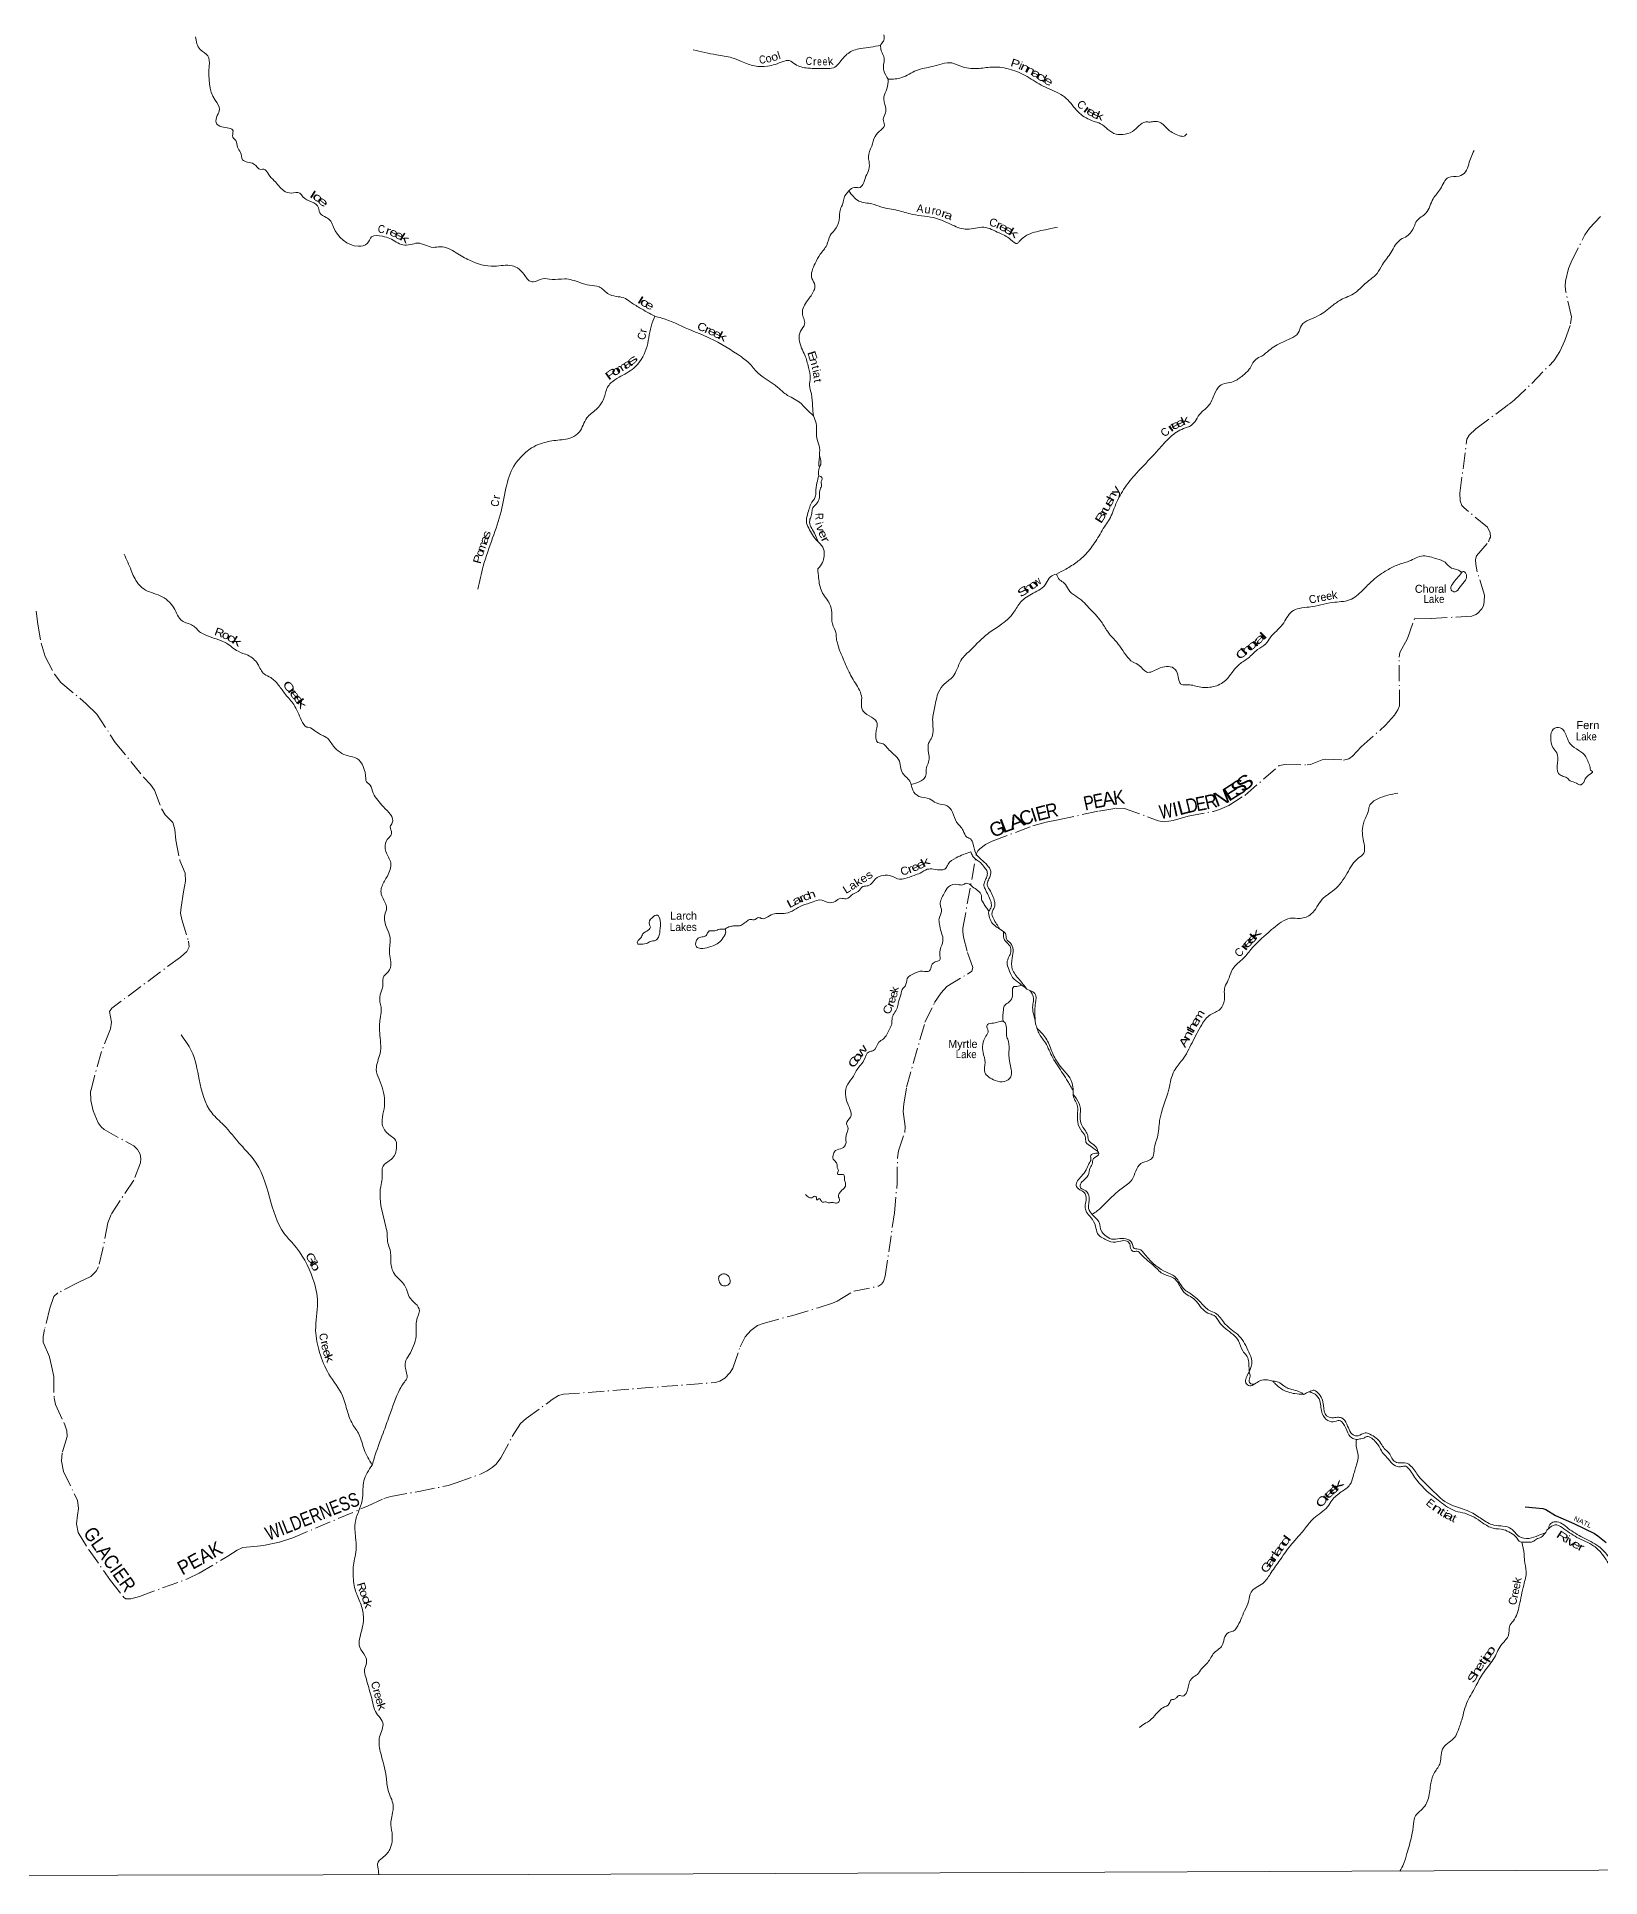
# Model space of a CAD drawing. Header units: feet. Extents: x 0 to 246606, y 183576 to 368785.
# Drawn here: x 49327 to 88399, y 183577 to 229579 of the extents above; entities that cross this region are included whole.
import ezdxf
from ezdxf.enums import TextEntityAlignment as Align

# ---------------------------------------------------------------- set-up
doc = ezdxf.new("R2010")
doc.units = ezdxf.units.FT
doc.header["$LTSCALE"] = 80
doc.linetypes.add('DOT_DASHED', pattern=[7.7, 5, -1.2, 0.3, -1.2])
for name, color, linetype, lineweight in [('29', 7, 'Continuous', 25), ('30', 7, 'Continuous', 25), ('39', 7, 'Continuous', 13), ('4', 7, 'Continuous', 13), ('41', 7, 'Continuous', 13), ('44', 7, 'DOT_DASHED', 13)]:
    doc.layers.add(name, color=color, linetype=linetype, lineweight=lineweight)

msp = doc.modelspace()

# ---------------------------------------------------------------- linework, layer by layer
at = {"layer": '29'}
msp.add_lwpolyline([(86521.76, 192833.55), (86963.35, 192794.38), (87041.32, 192767.01), (87282.01, 192621.81), (87737.34, 192414.1), (88253.76, 192170.28), (88343.1, 192113.62), (88547.67, 191940.18)], dxfattribs=at)
at = {"layer": '39'}
for p, q in [((73393.42, 207276.51), (73489.82, 207215.93)), ((74148.31, 205741.56), (74071.37, 205774.83))]:
    msp.add_line(p, q, dxfattribs=at)
for points in [[(53289.6, 229579.15), (53410.28, 229263.96), (53602.49, 229105.28), (53635.72, 228847.15), (53784.1, 227996.29), (53893.87, 227766.7), (53837.97, 227611.14), (53810.39, 227433.5), (53949.94, 227331.11), (54230.7, 227227.23), (54225.23, 227069.84), (54304.21, 226985.4), (54345.17, 226818.09), (54418.25, 226691.25), (54471.38, 226505.83), (54752.15, 226397.92), (54926.11, 226265.4), (55002.74, 226269.71), (55116.16, 226143.02), (55259.97, 225982.15), (55498.9, 225732.85), (55688.72, 225673.02), (55898.5, 225671.77), (55979.52, 225579.26), (56195.81, 225454.97), (56369.84, 225302.27), (56396.5, 225183.34), (56562.34, 225064.91), (56675.65, 224968.48), (56742.76, 224821.45), (57363.76, 224343.55), (57583.35, 224412.95), (57695.69, 224578.8), (57969.96, 224591.91), (58151.69, 224540.13), (58477.03, 224377.9), (58662.57, 224384.63), (58850.02, 224421.63), (59233.64, 224316.11), (59411.08, 224332.9), (59809, 224181.03), (60142.51, 223992.6), (60762.28, 223845.58), (61203.97, 223857.29), (61379.76, 223773.2), (61544.08, 223586.19)], [(70495.43, 229624.81), (70496.54, 229494.5), (70435.56, 229405.93), (70415.21, 229371.7)], [(65730.74, 229256.67), (66315.05, 229128.68), (66699.94, 229054.14), (66941.5, 228960.1), (67267.71, 228851.51), (67586.37, 228841.92), (67978.33, 228961.22), (68129.75, 228986.76), (68278.53, 228893.15), (68594.72, 228796.73), (69052.55, 228784.46), (69234.21, 228805.81), (69487.68, 229057.04), (69742.81, 229241.61), (69920.56, 229287.22), (70166.83, 229320.38), (70415.21, 229371.7)], [(70415.41, 229372.03), (70430.61, 229232.28), (70508.24, 229034), (70489.29, 228882.63), (70496.57, 228733.16), (70608.4, 228516.54)], [(70608.4, 228516.54), (70939.44, 228559.39), (71311.54, 228739.38), (71713.48, 228838.44), (72192, 228925.02), (72463.82, 228828.81), (72879.15, 228790.48), (73228.29, 228823.15), (73659.66, 228764.55), (74080.3, 228584.84), (74478.44, 228344.64), (74917.11, 228140.61), (75091.86, 228000.43), (75388.66, 227667.82), (75730.55, 227472.33), (75909.73, 227406.85), (76094.56, 227264.61), (76303.72, 227144.46), (76465.04, 227135.62), (76713.56, 227213.2), (77041.59, 227449.93), (77150.51, 227449.42), (77267.59, 227465.01), (77384.5, 227448.3), (77607.4, 227257.41), (77882.96, 227106.66), (77997.88, 227096.01), (78066.76, 227152.23)], [(70608.4, 228516.54), (70570.83, 228276.4), (70497.17, 228078.84), (70536.19, 227826.22), (70539.43, 227676.76), (70480.1, 227517.51), (70511.62, 227373.97), (70422.21, 227249.19), (70276.13, 227088.33), (70192.13, 226842.35), (70110.09, 226584.25), (70125.6, 226465.02), (70122.5, 226259.05), (70049, 226091.78), (69971.27, 225886.17), (69902.3, 225813.79), (69763.13, 225816.48), (69618.12, 225732.49)], [(85245.7, 226738.41), (85112.81, 226399.77), (85031.07, 226200.23), (84871.17, 226095.97), (84606.74, 226062.9), (84407.56, 225777.08), (84222.71, 225531.59), (84043.3, 225170.95), (83816.38, 224980.18), (83747.03, 224835.11), (83568.27, 224597.66), (83410.48, 224511.57), (83174.82, 224193.62), (82961.41, 223887.67), (82823.08, 223666.19), (82612.32, 223481.4), (82488.72, 223376.97), (82281.96, 223184.08), (82089.8, 223084.02), (81919.94, 223004.05), (81699.28, 222853.64), (81361.12, 222608.87), (81124.56, 222502.97), (80932.21, 222366.56), (80850.53, 222177.12), (80662.2, 222038.67), (80470.1, 221948.71), (80284.01, 221850.64), (80128.14, 221746.36), (79939.76, 221597.82), (79790.06, 221515.73), (79629.4, 221268.1), (79467.2, 221111.35), (79232.43, 220963.03), (78895.01, 220857.6), (78756.74, 220648.23), (78612.01, 220360.14), (78415.36, 220173.26), (78175.72, 219865.42), (77985.69, 219785.54), (77659.84, 219579.09), (77469.2, 219384.11), (77266.3, 219158.89), (76813.92, 218674.35), (76489.03, 218265.94), (76275.03, 217846.9), (76111.72, 217480.14), (76010.12, 217334.38), (75900.19, 217147.93), (75792.37, 216974.76), (75544.57, 216648.79), (75325.7, 216455.96), (75048.4, 216275.53), (74813.73, 216147.39)], [(69618.12, 225732.49), (69505.57, 225553.15), (69474.59, 225415.97), (69409.26, 225266.84), (69377.59, 224998.4), (69265.33, 224748.52), (69157.73, 224615.74), (69067.68, 224369.8), (68907.14, 224144.38), (68780.87, 223914.76), (68698.19, 223535.49), (68773.95, 223367.51), (68749.05, 223234.34), (68588.4, 222988.73), (68459.66, 222672.29), (68493.23, 222534.8), (68516.74, 222403.42), (68414.94, 222224.17), (68440.95, 221799.96), (68524.73, 221619.83), (68611.89, 221316.49), (68654.85, 221047.69), (68639.79, 220868.03), (68687.06, 220651.72), (68715.71, 220344.62), (68738.68, 220105.87)], [(69618.12, 225732.49), (69872.28, 225474.66), (70196.67, 225402.44), (70436.3, 225324.56), (70841.31, 225239.83), (71207.91, 225141.15), (71812.54, 225041.34), (72215.07, 224869.79), (72577.63, 224769.11), (72993.42, 224817.62), (73375.95, 224678.47), (73663.53, 224511.51), (73832.47, 224415.79), (73879.11, 224462.01), (74101.9, 224634.63), (74534.22, 224757.78), (74665.49, 224787.45), (74839.14, 224818.93)], [(64770.09, 222593.83), (64393.74, 222804.72), (64152.49, 222957.33), (63995.65, 223052.99), (63806.23, 223090.25), (63592.8, 223163.96), (63381.87, 223330.57), (63144.05, 223370.07), (62900.33, 223437.87), (62513.51, 223528.57), (62204.8, 223511.86), (61962.84, 223531.19), (61734.5, 223455.53), (61635.79, 223480.24), (61544.08, 223586.19)], [(64770.09, 222593.83), (64679.76, 222340.9), (64621.79, 222056.43), (64557.79, 221778.05), (64246.65, 221298.89), (63878.31, 221068.4), (63675.85, 220925.98), (63592.58, 220819.35), (63498.32, 220539.09), (63305.25, 220265.36), (63074.17, 220052.39), (62882.71, 219699.89), (62694.4, 219565.48), (62296.63, 219490.64), (61914.95, 219407.63), (61692.5, 219301.66), (61552.04, 219198.04)], [(68739.01, 220104.92), (68568.02, 220262.53), (68387.43, 220443.12), (68051.61, 220642.63), (67846.76, 220815.26), (67284.21, 221244.05), (67177.98, 221373.8), (66934.97, 221576.9), (66140.67, 222049.2), (65617.38, 222271.82), (64947.11, 222547.64), (64765.82, 222594.95)], [(68738.68, 220105.87), (68802.24, 219922.14), (68812.99, 219663.6), (68852.11, 219431.17), (68885.85, 219325.99), (68891.22, 219196.72), (68886.74, 219111.93)], [(61552.04, 219198.04), (61288.88, 218910.59), (61071, 218377.16), (60930.27, 217710.85), (60718.9, 217052.36), (60485.52, 216349.39), (60352.52, 215771.89)], [(68886.74, 219111.93), (68880.1, 219000.89), (68869.53, 218908.04), (68885.19, 218817.09)], [(68885.19, 218817.09), (68924.01, 218911.82), (68918.41, 218996.66), (68910.52, 219031.03), (68886.74, 219111.93)], [(68869.97, 218607.13), (68824.66, 218429.64), (68797.22, 218199.55), (68782.47, 218078.45), (68668.56, 217899.25), (68625.47, 217760.12), (68576.22, 217600.81), (68567.21, 217421.12), (68640.99, 217259.21), (68740.95, 217087.08), (68865.26, 216943.1)], [(68865.26, 216943.1), (68759.56, 217173.83), (68644.22, 217489.42), (68679.12, 217604.36), (68701.95, 217727.44), (68720.5, 217802.07), (68811.82, 217906.65), (68876.98, 218023.47), (68904.49, 218267.7), (68941.35, 218372.54), (68930.45, 218467.06), (68954.28, 218529.99), (68920.3, 218588.72), (68869.89, 218607.76)], [(68885.19, 218817.09), (68864.55, 218728.33), (68862.23, 218669.78), (68869.97, 218607.13)], [(68865.26, 216943.1), (68991.44, 216772.87), (69002.63, 216599.14), (68965.49, 216439.78), (68845.63, 216278.79)], [(51508.62, 216651.37), (51685.62, 216242.46), (51758.86, 216071.24), (51999.98, 215777.56), (52410.07, 215607.58), (52752.07, 215304.18), (52959.01, 214980.12), (53221.65, 214866.08), (53421.99, 214689.27), (53617.98, 214597.18), (53874.49, 214505.32), (54068.44, 214419.28), (54355.6, 214218.58), (54602.05, 214118.6), (54848.93, 213901.61), (55011.22, 213652.03), (55172.92, 213561.84), (55367.24, 213376.94), (55543.6, 213141.53), (55748.26, 212888.07), (55943.37, 212489.31), (56077.11, 212324.37), (56123.53, 212316.47), (56279.15, 212232.3), (56465.14, 212117.98), (56562.15, 212065.88), (56742.47, 211850.67), (57108.46, 211603.85), (57324.52, 211540.08), (57484.61, 211340.93), (57546.23, 211040.55), (57550.47, 210986.09), (57655.76, 210875.51), (57733.16, 210672.02), (57846.75, 210500.95), (57988.57, 210331.99), (58211.92, 209933.34), (58161.88, 209830.26), (58194.71, 209681.08), (58160.73, 209596.22), (58066.34, 209484.91), (58053.24, 209212.49), (58171.26, 208932.49), (58087.78, 208599.29), (57955.58, 208350.65), (57927.82, 208221.42), (58033.79, 207929.27), (58070.58, 207798.26), (58022.81, 207628.61), (58074.45, 207299.94), (58156, 207066.21), (58139.16, 206711.06), (58164.83, 206315.71), (58106.73, 206210.59), (57980.22, 206058.81), (57974.99, 205836.86), (57943.1, 205733.85), (57897.47, 205527.89), (57936.82, 205251.63), (57909.39, 205035.65), (57896.57, 204684.55), (57906.57, 204164.07), (57811.22, 203768.28), (57880.72, 203520.37), (58019.86, 202984.22), (57992.61, 202719.82), (57955.35, 202433.19), (58097.53, 202165.38), (58306.02, 201966.41), (58316.53, 201853.47), (58285.02, 201647.56), (58190.67, 201526.16), (57979.54, 201347.84), (57958.51, 201037.06), (57922.92, 200843.25), (57907.88, 200548.63), (58049.67, 199843.01), (58084.75, 199631.3), (58101.66, 199421.54), (58156.71, 199262.35), (58173.98, 198955.75), (58259.78, 198663.52), (58490.66, 198410.16), (58565.81, 198271.22), (58635.08, 198083.85), (58890.51, 197737.77), (58850.71, 197594.38), (58820.78, 197505.49), (58809.93, 197166.51), (58664.48, 196685.8), (58548.2, 196493.71)], [(68845.63, 216278.79), (68866.64, 216054.52), (68943.53, 215716.91), (69139.57, 215404.97), (69196.94, 215188.61), (69211.59, 214905.82), (69295.16, 214687.32), (69310.54, 214543.86), (69344.07, 214398.3), (69395.59, 214222.36), (69461.41, 214080.68), (69537.08, 213892.51), (69630.86, 213698.19), (69676.75, 213601.04), (69888.7, 213246.62), (69942.15, 213052.5), (69938.94, 212826.33), (69980.77, 212725.16), (70185.72, 212572.72), (70330.13, 212416.53), (70309.21, 212273.25), (70298.41, 212137.99), (70315.74, 211980.39), (70345.81, 211943.9), (70478.73, 211904.9), (70573.07, 211815.59), (70693.44, 211689.81), (70866, 211515.31), (70965.07, 211175.57), (71069.38, 211064), (71163.51, 210936.32), (71219.02, 210750.27), (71373.52, 210594.03), (71639.45, 210530.16), (71806.34, 210428.4), (72080.28, 210354.39), (72210.58, 210198.27), (72316.16, 209945.33), (72480.48, 209738.56), (72568.37, 209574.57), (72664.95, 209527.66), (72726.78, 209394.08), (72806.19, 209151.36), (73077.07, 208877.44), (73167.05, 208725.56), (73137.94, 208560.1), (73086.87, 208439.17), (73080.47, 208372.56), (73114.38, 208299.7), (73256, 207996.1), (73271.55, 207884.95), (73232.59, 207763.97), (73199.92, 207687.39), (73235.45, 207539.79), (73313.39, 207402.1), (73393.14, 207276.7)], [(74813.73, 216147.39), (74889.66, 216009.71), (75004.2, 215926.37), (75110.25, 215762.28), (75282.89, 215603.94), (75469.77, 215467.75), (75620.23, 215309.51), (75933.06, 214958.65), (76083.1, 214719.64), (76391.8, 214350.62), (76724.54, 213949.18), (76879.42, 213865.65), (77066.14, 213699.16), (77353.01, 213780.6), (77563.09, 213836.14), (77738.39, 213798.96), (77846.42, 213628.81), (77883.82, 213452.93), (77939.95, 213386.02), (78058.95, 213383.44), (78373.35, 213331.45), (78730.42, 213335.81), (79037.83, 213489.85), (79198.24, 213689.02), (79384.91, 213896.13), (79603.57, 214050.59), (79838.68, 214263.54), (80041.13, 214401.92), (80152.89, 214558.91), (80461.26, 214892.68), (80696.95, 215216.69), (80878.9, 215292.57), (81129.2, 215325.71), (81712.76, 215440.06), (82136.71, 215504.68), (82460.7, 215741.44), (82714.15, 215990.65), (83076.59, 216249.44), (83339.5, 216379.46), (83620.38, 216473.03), (83974.06, 216602.62), (84318.61, 216528.28), (84521.9, 216444.51), (84682.52, 216300.36), (84861.77, 216247), (84931.44, 216184)], [(84930.01, 216182.06), (84826.42, 216047.24), (84704.61, 215898.38), (84675.62, 215755.14), (84772.19, 215706.21), (84895.9, 215832.85), (85031.92, 215997.8), (85058.82, 216126.92), (85012.79, 216197.82), (84972.56, 216218.2), (84931.01, 216183.64)], [(74813.73, 216147.39), (74658.08, 216083.51), (74556.36, 215920.42), (74228.26, 215669.54), (73920.51, 215452.9), (73739.59, 215187.19), (73399.03, 214867.72), (73093.34, 214659.14), (72679.78, 214267.31), (72422.13, 213987.83), (72222.33, 213584.89), (72015.65, 213408.16), (71865.28, 213198.84), (71770.58, 212835.79), (71716.42, 212510.91), (71695.94, 212066.72), (71616.5, 211921.7), (71605.51, 211748.07), (71616.06, 211453.18), (71558.83, 211310.07), (71549.93, 211152.59), (71504.97, 211041.73), (71399.67, 210963.47), (71182.7, 210890.93)], [(87986.72, 210943.11), (88106.67, 211120.25), (88203.99, 211214.71), (88157.76, 211247.24), (88146.02, 211315.96), (88100.31, 211445.42), (88044.53, 211578.97), (87861.83, 211743.42), (87654.88, 211899.9), (87561.08, 212090.18), (87402.86, 212307.02), (87227.19, 212273.52), (87165.62, 212071.87), (87214.69, 211813.14), (87314.83, 211677.36), (87331.68, 211428.88), (87358.54, 211166.22), (87446.96, 211103.2), (87565.74, 211058.2), (87648.05, 210983.09), (87807.1, 210925.79), (87919.84, 210882.84), (87964.38, 210912.92), (87986.72, 210943.11)], [(83339.76, 210672.4), (82844.84, 210535.41), (82630.05, 210350.64), (82601.07, 210209.41), (82531.62, 210046.16), (82455.61, 209783.99), (82505.79, 209353.61), (82492.74, 209171.91), (82361.02, 209057.43), (82076.6, 208673.06), (81751.67, 208258.6), (81453.9, 208021.71), (81177.63, 207653.46), (80902.72, 207543.7), (80648.59, 207548.95), (80428.18, 207447), (80053.41, 207143.84), (79617.39, 206701.63), (79521.95, 206580.92), (79374.01, 206450.36), (79187.25, 206225.06), (79105.4, 206003.31), (79019.75, 205826), (79005.95, 205504.97), (78899.84, 205273.23), (78655.04, 205135.05), (78441.93, 204885.65), (78199.52, 204436.46), (77957.22, 204005.45), (77754.07, 203733.78), (77618.53, 203276), (77388.49, 202491.52), (77331.83, 202073.76), (77253.67, 201787.36), (77220.29, 201577.5), (77131.13, 201499.16), (76920.89, 201413.32), (76792.83, 201228.14), (76698.93, 201016.54), (76455.75, 200803.63), (76034.18, 200421.94), (75831.48, 200235.09), (75702.44, 200147.21)], [(72669.33, 209208.56), (72301.41, 209058.85), (72100.86, 208896.23), (72039.8, 208791.5), (71946.82, 208755.6), (71735.13, 208776.8), (71581.78, 208769.45), (71405.81, 208677.39), (71250.17, 208617.55), (71017.78, 208537.87), (70890.61, 208522.32), (70687.3, 208602.05), (70291.55, 208529.21), (70107.1, 208360.45), (69971.83, 208336.86), (69856.21, 208216.24), (69720.7, 208146.21), (69556.69, 208029.86), (69419.6, 208044.65), (69280.01, 207966.55), (69106.4, 207941.12), (68896.96, 208006.74), (68727.25, 207955.04), (68458.48, 207863.43), (68047.99, 207671.51), (67880.53, 207666.25), (67765.53, 207660.74), (67599.72, 207584.79), (67456.25, 207537), (67369.65, 207563.67), (67254.38, 207507.67), (67141.47, 207518.3), (67066.54, 207462.12), (66995.71, 207418.02), (66890.49, 207355.92), (66787.63, 207358.43), (66692.76, 207346.76), (66622.07, 207328.93), (66526.96, 207272.83)], [(73393.42, 207276.51), (73268.81, 207361.92), (73116.96, 207639.31), (73119.38, 207716.04), (73170.25, 207800.62), (73184.67, 207857.09), (73169.13, 207970.26), (73025.51, 208277.9), (72997.85, 208389.11), (73036.78, 208504.03), (73075.7, 208616.94), (73078.22, 208711.84), (73012.17, 208811.11), (72914, 208938.81), (72809.48, 209009.98), (72713.16, 209105.36), (72669.33, 209208.56)], [(68535.51, 200643.41), (68694.43, 200559.86), (68793.46, 200595.74), (68811.41, 200557.28), (68819.19, 200502.72), (68883.93, 200538.76), (68910.04, 200516.42), (68966.16, 200447.49), (69026.74, 200459.32), (69113.33, 200432.66), (69196.09, 200442.36), (69260.57, 200429.94), (69355.45, 200443.62), (69388.1, 200514.15), (69362.2, 200576.87), (69449.84, 200748.11), (69535.09, 200848.68), (69529.6, 200955.74), (69513.7, 201000.24), (69494.24, 201135.64), (69407.52, 201140.09), (69341.04, 201156.57), (69359.66, 201245.33), (69331.82, 201320.19), (69329.99, 201356.55), (69294.19, 201453.65), (69232.03, 201524.63), (69240.79, 201655.86), (69289.66, 201742.46), (69457.37, 201796.19), (69546.76, 201916.93), (69547.61, 202078.49), (69572.33, 202177.32), (69597.32, 202326.65), (69561.43, 202405.58), (69663.16, 202572.71), (69654.05, 202758.55), (69596.32, 202904.22), (69537.09, 203148.86), (69592.87, 203399.01), (69735.14, 203602.3), (69806.44, 203735.25), (69891.75, 203847.94), (69999.45, 203996.86), (70127.64, 204208.3), (70218.54, 204232.1), (70374.98, 204445.42), (70478.29, 204527.73), (70640.95, 204773.33), (70692.06, 204902.34), (70707.02, 205061.8), (70841.59, 205335.81), (70862.41, 205458.9), (70928, 205656.5), (70954.81, 205769.46), (71029.88, 205851.9), (71081.29, 206037.45), (71255.44, 206165.87), (71461.49, 206223.45), (71635, 206228.69), (71690.19, 206367.77), (71781.44, 206458.21), (71886.51, 206492.04), (71891.47, 206667.71), (71924.57, 206825.08), (71972.05, 207032.86), (71926.63, 207216.85), (71887.22, 207394.75), (71877.92, 207544.23), (71937.38, 207727.72), (71906, 207897.51), (72002.21, 208165.64), (72109.99, 208330.73), (72354.39, 208392.17), (72463.25, 208379.53), (72554.23, 208419.49), (72713.14, 208333.92), (72839.74, 208242.44), (72933.88, 208114.76), (72935.35, 208011.76), (72991.34, 207918.6), (73051.34, 207819.36), (73123.28, 207724.98)], [(64590.66, 206922.58), (64429.15, 206897.09), (64336.45, 206913.69), (64371.25, 207010.46), (64425.97, 207058.67), (64472.86, 207153.36), (64614.59, 207253.66), (64661.37, 207326.14), (64637.5, 207390.88), (64702.94, 207560.2), (64840.44, 207624.17), (64906.31, 207490.57), (64900.92, 207234.12), (64884.21, 207125.15), (64833.26, 207024.42), (64762.46, 206986.38), (64687.77, 206976.64), (64590.66, 206922.58)], [(66526.96, 207272.83), (66359.48, 207261.51), (66236.27, 207229.79), (66133.39, 207230.28), (66054.12, 207115.54), (65953.07, 207079.67), (65854.06, 207045.81), (65807.3, 206977.37), (65812.61, 206835.98), (65915.25, 206791.07), (66121.16, 206822.4), (66331.39, 206906.22), (66455.06, 207024.78), (66540.63, 207185.93), (66542.89, 207232.37), (66526.96, 207272.83)], [(74071.37, 205774.83), (73882.52, 205921.13), (73713.85, 206067.33), (73616.1, 206275.81), (73576.61, 206437.55), (73623.77, 206582.73), (73668.79, 206705.71), (73649.38, 206851.2), (73529.02, 206979), (73483.38, 207122.6), (73489.93, 207217.49)], [(73489.93, 207217.49), (73542.03, 207150.59), (73559.56, 207031.36), (73661.86, 206921.82), (73725.6, 206768.04), (73702.26, 206550.05), (73706.87, 206275.37), (73885, 206009.97), (74071.37, 205774.83)], [(73476.28, 204971.75), (73483.73, 205268.71), (73516.52, 205367.51), (73631.97, 205457.84), (73713.43, 205604.87), (73710.06, 205730.1), (73742.89, 205836.98), (73819.59, 205844.69), (73942.62, 205874.57)], [(74147.85, 205742.15), (74272.49, 205662.8), (74287.41, 205430.49), (74270.32, 205248.82), (74279.01, 204984.22)], [(74279.01, 204984.22), (74231.63, 205180.34), (74216.44, 205360.14), (74235.39, 205511.51), (74201.86, 205657.08), (74147.99, 205742.06)], [(73561.56, 204725.1), (73544.25, 204886.74), (73498.25, 204961.68), (73401.46, 204968.2), (73239.85, 204922.52), (73086.38, 204890.94), (73077.83, 204800.11), (73103.69, 204731.32), (73048.54, 204600.32), (72970.8, 204392.68), (72975.8, 204192.73), (73026.91, 203938.03), (73019.57, 203693.71), (73113.78, 203580.17), (73276.71, 203492.56), (73508.53, 203463.18), (73668.51, 203581.57), (73654, 203890.62), (73623.37, 204203.78), (73610.63, 204466.38), (73572.87, 204575.61), (73561.56, 204725.1)], [(74279.01, 204984.22), (74282.79, 204935.74), (74298.66, 204885.17), (74322.41, 204798.22)], [(75230, 203236.88), (75092.04, 203469.78), (74845.95, 203854.65), (74717.92, 204057.21), (74532.3, 204433.72), (74368.19, 204680.88), (74322.41, 204798.22)], [(74323.26, 204796.03), (74542.99, 204548.78), (74694.56, 204218.88), (74858.35, 203911.14), (75200.72, 203422.82), (75230, 203236.88)], [(52932.86, 204630.03), (53186.44, 204239.56), (53384.78, 203513.97), (53706.6, 202671.82), (53992.07, 202382.34), (54435.7, 201871.51), (54737.5, 201529.63), (55144.45, 200574.81), (55510.89, 199666.24), (55735.74, 199406.81), (56227.09, 198537.03), (56342.26, 197938.24), (56296.42, 197246.06), (56395.28, 196695.63), (56627.25, 196149.73), (56968.11, 195610.28), (57088.56, 195221.33), (57216.8, 194905.05), (57383.19, 194637.33), (57507.6, 194268.57), (57711.57, 193879.98)], [(75841.27, 201715.32), (75674.5, 201839.31), (75548.02, 201953), (75530.59, 202090.41), (75448.56, 202220.04), (75340.88, 202456.84), (75335.81, 202642.65), (75336.83, 202838.54), (75285.09, 202972.07), (75237.27, 203085.39), (75230, 203236.88)], [(75234.92, 203134.32), (75375.58, 202919.13), (75409.2, 202789.73), (75403.72, 202515.1), (75453.31, 202355.33), (75593.19, 202104.25), (75612.82, 202001.16), (75733.25, 201887.49), (75833.46, 201763.83), (75841.29, 201717.34)], [(75865.9, 201674.8), (75719.93, 201655.32), (75669.29, 201615.17), (75672.85, 201524.27), (75617.77, 201407.41), (75554.44, 201256.25), (75436.62, 201099.29), (75306.26, 200859.59), (75360.32, 200782.59), (75491.02, 200703.21), (75546.99, 200606.01), (75529.28, 200307.21), (75565.02, 200197.99), (75669.23, 200068.25), (75787.1, 199851.6), (75838.57, 199665.56), (76053.59, 199509.04), (76170.32, 199460.02), (76408.43, 199475.04), (76573.84, 199476.27), (76642.05, 199405.26), (76673.58, 199263.75), (76731.85, 199219.05), (76822.65, 199224.67), (76925.1, 199143.4), (77260.4, 198844.95), (77493.35, 198647.95), (77712.81, 198570.16), (77913.23, 198322.83), (78041.46, 198156.62), (78196.32, 198069.05), (78475.1, 197764.8), (78643.98, 197656.96), (78754.7, 197614.03), (78876.93, 197457.95), (79226.24, 197139.23), (79358.56, 196985.12), (79468.16, 196730.14), (79554.35, 196624.72), (79610.11, 196487.13), (79621.47, 196345.71), (79624.74, 196200.29)], [(79625.59, 196199.76), (79692.75, 196476.64), (79617.27, 196699.14), (79379.36, 197104.17), (79210.64, 197242.29), (79011.88, 197420.95), (78787.29, 197674.46), (78634.35, 197743.85), (78417.52, 197938.75), (78132.35, 198180.43), (78019.79, 198255.68), (77775.41, 198581.98), (77505.87, 198726.65), (76985.83, 199185.53), (76893.48, 199268.76), (76756.45, 199295.67), (76680.64, 199455.57), (76590.2, 199518.6), (76394.66, 199541.75), (76182.79, 199528.62), (76029.95, 199618.2), (75927.71, 199737.84), (75884.32, 199925.86), (75709.93, 200136.71), (75613.94, 200294.69), (75627.47, 200567.26), (75543.61, 200731.23), (75414.93, 200810.61), (75399.11, 200871.27), (75474.33, 200981.98), (75600.13, 201122.74), (75655.59, 201312.31), (75710.67, 201429.18), (75721.19, 201511.93), (75759.77, 201560.21), (75873.27, 201662.67), (75841.27, 201715.32)], [(66656.33, 198495.55), (66600.48, 198614.96), (66483.71, 198657.93), (66376.43, 198587.76), (66379.86, 198472.63), (66457.98, 198369.26), (66574.98, 198368.71), (66643.87, 198426.94), (66658.18, 198463.23), (66656.33, 198495.55)], [(58548.2, 196493.71), (58534.66, 196336.29), (58572.06, 196041.86), (58489.81, 195922.53), (58403.61, 195778.96), (58135.84, 195100.09), (57982.1, 194677.86), (57760.53, 194051.61), (57711.57, 193879.98)], [(79624.74, 196200.29), (79549.34, 196055.25), (79544.66, 195932.08), (79639.09, 195860.95), (79760.31, 195896.72)], [(79760.31, 195896.72), (79647.5, 195925.53), (79623.5, 195966.04), (79650.44, 196101.21), (79624.67, 196203.41)], [(79760.31, 195896.72), (79895.92, 195984.93), (80085.66, 196008.27), (80218.62, 195975.32)], [(80985.95, 195645.72), (80769.68, 195663.72), (80596.42, 195704.93), (80469.62, 195758.04), (80353.07, 195843.41), (80266.76, 195924.6), (80218.62, 195975.32)], [(80218.91, 195975.01), (80359.69, 195950.42), (80492.33, 195856.89), (80602.95, 195795.78), (80780.2, 195746.47), (80939.22, 195681.09), (80985.95, 195645.72)], [(80985.95, 195645.72), (81009.66, 195650.46), (81060.25, 195682.53), (81143.12, 195712.43)], [(82308.81, 194517.41), (82190.01, 194558.36), (82065.91, 194740.71), (81929.92, 194965.51), (81879.62, 194989.99), (81768.54, 194964.26), (81589.18, 194995.41), (81452.89, 195163.67), (81392.03, 195481.02), (81271.88, 195649.21), (81203.47, 195681.85), (81138.47, 195710.75)], [(81143.12, 195712.43), (81221.99, 195750.42), (81344.7, 195687.24), (81486.24, 195367.48), (81559.52, 195110.66), (81696.42, 195059.52), (81833.66, 195073.01), (81936.46, 195058.38), (82068.75, 194898.21), (82260.91, 194614.57), (82347.63, 194612.14), (82523.49, 194681.98), (82640.33, 194651.13), (82919.51, 194421.6), (83003.55, 194291.96), (83109.94, 194194.52), (83223.92, 194004.14), (83346.61, 193934.9), (83556.37, 193929.86), (83670.95, 193854.59), (83867.24, 193589.11), (84140.12, 193313.16), (84575.85, 192933.44), (85143.53, 192712.64), (85437.08, 192531.51), (85742.89, 192378.59), (86174.09, 192287.68), (86370.77, 192096.91), (86622.64, 192045.23), (86850.95, 192114.82), (87024.77, 192180.64)], [(87022.92, 192179.94), (86921.34, 192076.12), (86804.1, 192028.21), (86715, 191964.01), (86577.75, 191948.51), (86444.66, 191955.2), (86376.17, 191973.7), (86306.07, 192068.95), (86157.41, 192184.77), (85992.41, 192262.29), (85722.3, 192299.93), (85460.78, 192434.46), (85018.26, 192672.84), (84786.57, 192728.47), (84388.45, 192970.68), (83814.33, 193502.52), (83592.06, 193812.56), (83543.85, 193851.16), (83461.1, 193843.47), (83364.25, 193837.88), (83211.31, 193907.27), (83070.95, 194067.47), (82950.62, 194201.33), (82874.72, 194343.06), (82798.58, 194440.35), (82567.38, 194588.88), (82488.52, 194552.9), (82419.85, 194535.05), (82308.81, 194517.41)], [(82308.81, 194517.41), (82303.86, 194343.75), (82347.07, 194121.41), (82309.51, 193883.29), (82223.27, 193594.91), (82145.54, 193389.29), (81928.75, 193208.57), (81695.66, 192995.61), (81585.91, 192838.62), (81239.44, 192547.44), (81062.87, 192342.29), (80845.67, 192082.81), (80665.04, 191873.65), (80370.43, 191469.13), (80150.9, 191151.1), (79966.14, 190921.76), (79672.5, 190703.03), (79612.78, 190471.08), (79512.71, 190237.29), (79310.78, 189812.14), (79225.61, 189727.73), (79108.43, 189691.94), (79004.76, 189540.97), (78935.16, 189347.43), (78730.44, 189160.59), (78653.11, 189031.71), (78567.81, 188921.05), (78438, 188786.36), (78334.4, 188647.51), (78206.86, 188561.28), (78154.06, 188492.87), (78069.86, 188208.52), (77958.36, 188102.02), (77901.97, 188120.46), (77814.97, 188070.39), (77764.32, 188028.22), (77675.46, 188008.45), (77630.61, 187917.78), (77468.66, 187809.5), (77265.93, 187616.6), (77083.53, 187453.89), (76937.82, 187363.7), (76887.17, 187321.54)], [(57711.57, 193879.98), (57500.43, 193481.71), (57467.7, 193061.94), (57392.1, 192781.22), (57290.37, 192472.16), (57295.93, 192062.62), (57310.98, 191810.49), (57239.99, 191372.42), (57243.49, 190974.98), (57280.57, 190765.29), (57333.54, 190624.25)], [(87103.99, 192285.28), (87163.19, 192420.3), (87278.39, 192462.16), (87600.27, 192297.05), (87964.18, 192069.14), (88362.4, 191845.1), (88613.12, 191573.29), (88828.4, 191083.56), (88962.14, 190814.33), (89034.59, 190783.69), (89115.67, 190858.03), (89202.8, 190932.33), (89372.22, 190927.49), (89650.04, 190823.17), (89758.38, 190711.58), (89850.33, 190551.61), (90095.58, 190390.9), (90418.68, 190074.33), (90543.49, 190027.28), (90789.8, 190068.52), (91070.03, 190038.91), (91640.7, 190001.87), (91927.05, 189986.37), (92249.93, 190011.09), (92453.18, 189933.73)], [(92453.18, 189857.52), (92233.4, 189936.44), (92092.12, 189920.96), (91928.52, 189881.35), (91642.24, 189910.98), (91363.99, 189934.52), (90864.09, 190001.52), (90753.03, 189979.84), (90563.21, 189940.35), (90422.24, 189985.45), (90165.22, 190208.82), (89807.65, 190491.23), (89649.48, 190718.16), (89536.94, 190797.46), (89287.13, 190857.21), (89210.18, 190801.03), (89048.32, 190708.9), (88925.48, 190747.86), (88769.45, 190997), (88674.05, 191268.06), (88450.15, 191652.83), (88241.42, 191853.75), (87818.96, 192071.85), (87445.06, 192317.98), (87273.95, 192383.42), (87185.01, 192349.51), (87104.8, 192287.12)], [(86444.96, 191955.17), (86497.51, 191647.99), (86506.79, 191496.48), (86549.72, 191219.61), (86487.42, 190880.63), (86377.82, 190368.2), (86228.55, 189985.21), (86135.03, 189846.31), (86109.69, 189630.35), (85949.17, 189408.97), (85755.75, 189068.6), (85501.73, 188712.36), (85192.3, 188174.63), (85084.33, 187973.19), (84938.67, 187509.41), (84844.41, 187229.15), (84768.99, 187080.06), (84481.17, 186816.88), (84423.69, 186627.32), (84400.5, 186435.58), (84262.07, 186195.92), (84167.85, 185923.74), (84107.4, 185552.44), (83926.3, 185252.4), (83780.3, 185107.69), (83736.92, 184914.03), (83684.83, 184597.22), (83569.6, 184165.6), (83485.53, 183905.49), (83390.54, 183729.22)], [(87024.77, 192180.64), (87038.86, 192195.94), (87057.32, 192232.99), (87103.99, 192285.28)], [(57333.54, 190624.25), (57457.79, 190297.87), (57489.24, 189975.18), (57394.07, 189530.97), (57396.85, 189325.19), (57532.8, 189105.77), (57567.71, 188938.45), (57515.95, 188756.68), (57546.87, 188577.23), (57665.39, 188162.05), (57724.73, 187934.29), (57790.07, 187720.67), (57980.87, 187396.54), (57939.16, 187222.88), (57885.39, 187037.07), (57921.02, 186676.06), (58058.34, 186087.44), (58108.04, 185740.61), (58232.41, 185381.94), (58207.11, 185131.67), (58175.49, 184958.05), (58204.75, 184681.75), (58149.79, 184271.99), (57967.02, 184061.49), (57842.52, 183911.74), (57850.91, 183827.03), (57871.44, 183650.03)]]:
    msp.add_spline(points, degree=3, dxfattribs=at)
at = {"layer": '4'}
msp.add_lwpolyline([(0, 183577.08), (30826.42, 183598.29), (61611.62, 183645.77), (92479.02, 183767.9), (123305.1, 183916.31)], dxfattribs=at)
msp.add_lwpolyline([(0, 183577.08), (30826.42, 183598.29), (61611.62, 183645.77), (92479.02, 183767.9), (123305.1, 183916.31)], dxfattribs=at)
at = {"layer": '44'}
for points in [[(84889.9, 218173.4), (85069.42, 219518.94), (85124.12, 219622.9), (85295.34, 219782.19), (86120.52, 220396.14), (86250.17, 220495.22), (86688.66, 220915.81), (87242.88, 221480.68), (87394.39, 221710.25), (87516.2, 221987.61), (87659.04, 222400.84), (87679.72, 222581.55), (87542.62, 223192.58), (87524.12, 223345.85), (87534.5, 223470.47), (87607.93, 223790.87), (87672.02, 223942.99), (88014.5, 224628.38), (88128.47, 224796.76), (88473.75, 225158.01)], [(73206.63, 209474.23), (74217.03, 209857.85), (74556.3, 209944.25), (74851.29, 210004.91), (75872.87, 210227.29), (76286.9, 210297.34), (76510.71, 210293.73), (77355.88, 209980.6), (77509.28, 209955.96), (77724.31, 209990.99), (78105.44, 210101.13), (78733.53, 210217.98), (78884.09, 210266.18), (79117.61, 210364.84), (79517.49, 210618.46), (80381.47, 211367.31), (80518.69, 211392.94), (81073.93, 211377.36), (81161.43, 211390.97), (81450.71, 211504.89), (81546.15, 211522.75), (81982.04, 211501.98), (82116.42, 211532.95), (82210.36, 211600.63), (82428.74, 211834.21), (83037, 212370.28), (83261.18, 212623.53), (83344.21, 212753.34), (83382.38, 212856.82), (83375.34, 214072.21), (83391.42, 214186.8), (83581.75, 214542.86), (83764.83, 215046.05), (84177.76, 215038.67), (85188.45, 215097.85), (85292.75, 215136.66), (85329.08, 215167.81), (85438.02, 215284.45), (85482.17, 215359.93), (85497.73, 215463.78), (85507.96, 215620.75), (85326.63, 216207.75), (85290.17, 216388.03), (85284.98, 216517.84), (85310.71, 216608.82), (85611.9, 216959.19), (85635.69, 217028.93), (85661.2, 217073.43), (85653.41, 217177.28), (85579.09, 217319.3), (85000.29, 217802.8), (84939.9, 217867.86), (84898.39, 217976.9), (84889.9, 218173.4)], [(49311.09, 215220.67), (49349.43, 214896.14), (49433.41, 214425.12), (49537.63, 214091.48), (49767, 213646.26), (49927.11, 213441.34), (50559.79, 212909.29), (50827.05, 212650.48), (51288.4, 211943.68), (51993.48, 211076.88), (52168.85, 210886.89), (52268.38, 210745.5), (52450.3, 210271.35), (52535.8, 210135.85), (52725.2, 209939.97), (52780.44, 209763.11), (52803.07, 209502.43), (52902.6, 208990.25), (53033.25, 208675.46), (53044.53, 208472.44), (52992.67, 208204.05), (52933.34, 207821.54), (52922.22, 207671.33), (52950.93, 207515), (53119.6, 206970.36), (53135.77, 206833.28), (53080.68, 206714.45), (52915.89, 206576.05), (51204.23, 205301.39), (51146.57, 205217.55), (51197.28, 204951.38), (51165.31, 204784.01), (50942.81, 204216.68), (50672.96, 203230.13), (50676.05, 202992.63), (50734.5, 202736.21), (50862.31, 202436.31), (50934.59, 202330.61), (51014.67, 202263.75), (51748.24, 201856.32), (51846.4, 201768.72), (51913.12, 201646.32), (51924.24, 201529.5), (51920.42, 201434.59), (51749.74, 201003.91), (51182, 200144.24), (51104.59, 199935.96), (50980.88, 199287.48), (50867.88, 198836.88), (50813.52, 198725.79), (50673.28, 198592.1), (50377.04, 198451.14), (49855.98, 198180.41), (49749.66, 198088.43), (49653.92, 197802.59), (49522.81, 197271.02), (49483.48, 197095.57), (49487.04, 196950.73), (49641.44, 196579.43)], [(61556.16, 195042.07), (62210.78, 195516.7), (62366.86, 195618.42), (62492.14, 195648.79), (66290.61, 195942.74), (66401.46, 195976.69), (66520.81, 196054.58), (66655.73, 196194.77), (66721.53, 196304.06), (66904.75, 196833.45), (67029.35, 197087.87), (67171.53, 197241.66), (67340.71, 197363.07), (67483.21, 197420), (68224, 197619.1), (68852.47, 197808.5), (69216.6, 197923.85), (69326.46, 197974.22), (69744.77, 198224.75), (70362.88, 198349.69), (70441.25, 198401.55), (70487.95, 198463.86), (70532.6, 198601.04), (70759.47, 200180.18), (70829.59, 200929.59), (70834.93, 201560.32), (70858.98, 201729.87), (71020.69, 202190.46), (71030.23, 202337.39), (70981.39, 202718.56), (70993.9, 202908.55), (71064.76, 203320.82), (71524.43, 204947.57), (71764.5, 205437.25), (71930.56, 205681.29), (72068.42, 205840.53), (72587.28, 206151.19), (72693.37, 206221.3), (72724.47, 206315.99), (72578.28, 206723.53), (72485.8, 207072.86), (72467.65, 207218.24), (72471.07, 207300.21), (72807.63, 209151.04), (72849.06, 209232.89), (72898.54, 209283.75), (73041.06, 209388.66), (73206.63, 209474.23)], [(49641.44, 196579.43), (49697.54, 196361.23), (49749.14, 196095.45), (49758.7, 195560.12), (49793.53, 195392.01), (50015.5, 194909.67), (50078.39, 194736.76), (50087.99, 194591.04), (49961.55, 194184.39), (49944.96, 193980.15), (49993.14, 193714.75), (50342.21, 193004.28), (50370.29, 192789.62), (50340.21, 192625.44), (50320.25, 192405.75), (50357.95, 192190.11), (50636.28, 191749.9), (51171.53, 190990.46), (51494.11, 190578.32), (51551.77, 190536.5), (51674.08, 190536.5), (51893.15, 190597.17), (53110.35, 191040.58), (53386.51, 191176.28), (54099.62, 191599.59), (54334.47, 191754.86), (54475.64, 191813.99), (54838.69, 191851.09), (54990.53, 191866.12), (55390.84, 191949.57), (55725.87, 192059.8), (57604.48, 192855.72), (57996.4, 193043.87), (58179.1, 193095.61), (58871.36, 193216.34), (59607.98, 193368.21), (59808.71, 193432.95), (60436.4, 193657.5), (60582.12, 193734.72), (60708.83, 193818.84), (60808.91, 193902.29), (60922.64, 194062.08), (61210.1, 194589.12), (61414.33, 194920.96), (61556.16, 195042.07)]]:
    msp.add_lwpolyline(points, dxfattribs=at)

# ---------------------------------------------------------------- texts
at = {"layer": '30', "width": 1.15}
msp.add_text('NATL', height=120, rotation=334.726, dxfattribs=at).set_placement((87940.39, 192399.82), align=Align.CENTER)
at = {"layer": '41'}
for s, rotation, width, p in [('C', 7.789, 0.85, (67474.75, 228913.54)), ('o', 18.317, 1.15, (67792.43, 228986.69)), ('C', 354.804, 0.85, (68615.42, 228878.31)), ('e', 0.792, 0.75, (68888.05, 228864.53)), ('e', 0.792, 0.75, (69026.96, 228864.15)), ('P', 341.378, 1.3, (73753.01, 228817.51)), ('i', 337.473, 1.05, (73878.18, 228768.4)), ('n', 335.191, 1.45, (73984.52, 228725.98)), ('n', 333.191, 1.5, (74118.79, 228654.87)), ('a', 330.935, 1.55, (74253.46, 228578.25)), ('c', 328.859, 1.7, (74377.81, 228498.78)), ('l', 331.859, 1.15, (74471.75, 228445.96)), ('e', 327.921, 1.55, (74558.26, 228391.31)), ('r', 324.205, 1.85, (75526.4, 227676.68)), ('e', 330.238, 1.5, (75631.21, 227615.29)), ('k', 341.136, 1.35, (75864, 227507.24)), ('e', 334.281, 1.35, (75747.26, 227551.35)), ('I', 328.305, 1.8, (56176.81, 225555.3)), ('c', 328.276, 1.75, (56292.78, 225486.14)), ('e', 320.18, 1.85, (56416.53, 225385.4)), ('A', 352.827, 0.95, (71391.86, 225188.73)), ('r', 342.987, 1.25, (71973.5, 225070.21)), ('a', 339.987, 1.3, (72084.2, 225025.03)), ('C', 343.079, 1.05, (73205.58, 224839.02)), ('C', 351.483, 0.9, (57924.03, 224676.37)), ('r', 342.264, 1.3, (58082.07, 224638.11)), ('e', 334.364, 1.35, (58208.25, 224596.34)), ('e', 331.648, 1.45, (58340.5, 224533.19)), ('k', 329.572, 1.7, (58470.55, 224461.51)), ('r', 339.001, 1.35, (73338.33, 224784.93)), ('e', 333.338, 1.4, (73444.61, 224733.51)), ('e', 329.923, 1.5, (73568.93, 224663.58)), ('k', 329.8, 1.7, (73686.35, 224593.01)), ('I', 328.414, 1.8, (64366.67, 222915.27)), ('c', 328.414, 1.7, (64472.54, 222851.39)), ('e', 330.736, 1.45, (64593.76, 222784.33)), ('r', 79.732, 1.05, (64569.24, 222220.25)), ('C', 337.177, 1.15, (65911.95, 222234.66)), ('r', 336.731, 1.45, (66052.23, 222174.31)), ('e', 336.731, 1.3, (66164.16, 222128.06)), ('e', 334.362, 1.35, (66293.1, 222064.97)), ('k', 333.842, 1.55, (66420.5, 222000.2)), ('C', 77.645, 0.95, (64544.6, 222077.9)), ('P', 36.134, 1.75, (63740.98, 221072.6)), ('o', 34.109, 1.6, (63851.44, 221148.52)), ('m', 31.696, 1.35, (63982.83, 221228.38)), ('a', 30.914, 1.6, (64128.22, 221316.04)), ('s', 40.147, 2.15, (64266.86, 221424.45)), ('E', 287.28, 1.35, (68616.7, 221578.48)), ('n', 284.789, 1.15, (68663.18, 221435.65)), ('a', 280.037, 1.05, (68731.18, 221110.61)), ('r', 38.404, 1.95, (77741.11, 219743.56)), ('e', 30.84, 1.5, (77827.58, 219793.43)), ('e', 25.987, 1.35, (77939.3, 219843.37)), ('k', 24.987, 1.5, (78067.35, 219903.16)), ('r', 79.895, 1.05, (60903.26, 218059.37)), ('h', 63.271, 1.45, (76279.12, 218051.21)), ('s', 63.271, 1.65, (76215.11, 217915.29)), ('y', 60.092, 1.6, (76369.31, 218198.09)), ('C', 79.895, 0.9, (60876.74, 217906.13)), ('R', 272.327, 0.9, (68783.13, 217585.62)), ('B', 57.747, 1.65, (75998.04, 217516.29)), ('r', 62.248, 1.6, (76076.56, 217665.54)), ('u', 60.534, 1.6, (76144.82, 217787.69)), ('s', 72.053, 1.35, (60654.23, 217112.51)), ('v', 285.807, 1.15, (68821.43, 217266.18)), ('e', 295.807, 1.35, (68889.86, 217106.41)), ('o', 71.212, 1.15, (60491.58, 216647.25)), ('m', 70.357, 1.1, (60545.19, 216804.57)), ('a', 70.357, 1.3, (60603.16, 216975.8)), ('r', 295.807, 1.5, (68949.47, 216971.67)), ('P', 74.619, 1.25, (60443.29, 216497.5)), ('S', 35.654, 1.7, (74036.39, 215641.81)), ('n', 35.654, 1.75, (74162.55, 215729.81)), ('o', 34.633, 1.6, (74276.91, 215805.11)), ('C', 11.036, 0.95, (81231.31, 215427.14)), ('r', 11.036, 1.1, (81379.68, 215456.06)), ('k', 8.572, 1.05, (81773.3, 215530.09)), ('R', 340.235, 1.2, (53857.26, 214596.52)), ('o', 337.454, 1.25, (54016.67, 214532.92)), ('c', 333.854, 1.55, (54150.39, 214464.58)), ('k', 328.657, 1.7, (54276.2, 214383.34)), ('h', 42.013, 2, (79630.25, 214196.9)), ('o', 42.324, 1.9, (79747.43, 214294.9)), ('r', 40.643, 2.05, (79855.59, 214373.62)), ('a', 41.794, 2, (79944.15, 214457.73)), ('l', 45.08, 1.85, (80048.81, 214545.59)), ('C', 37.857, 1.55, (79499.82, 214087.79)), ('C', 306.942, 1.5, (55543.42, 213277.9)), ('r', 306.736, 1.9, (55633.63, 213165.77)), ('e', 309.066, 1.8, (55707.56, 213066.49)), ('e', 308.773, 1.8, (55796.74, 212957.06)), ('k', 304.142, 1.85, (55858.46, 212860.55)), ('r', 19.482, 1.35, (71187.44, 208687.28)), ('e', 23.352, 1.3, (71315.61, 208738.49)), ('e', 27.838, 1.4, (71458.88, 208800.88)), ('k', 29.247, 1.65, (71578.56, 208865.92)), ('C', 18.369, 1.05, (71044.29, 208638.99)), ('L', 27.423, 1.45, (68227.36, 207843.07)), ('a', 27.423, 1.5, (68366.41, 207915.14)), ('r', 24.047, 1.45, (68487.36, 207961.46)), ('c', 20.597, 1.35, (68589.17, 208003.9)), ('h', 20.835, 1.3, (68724.38, 208049.52)), ('e', 46.518, 2, (79667.9, 206874.97)), ('e', 46.518, 2, (79765.56, 206973.17)), ('k', 49.293, 2.1, (79858.05, 207074.28)), ('r', 51.58, 1.95, (79585.47, 206784.95)), ('k', 78.834, 1.1, (70859.86, 205743.94)), ('e', 73.844, 1.1, (70827.81, 205615.02)), ('C', 69.053, 1.15, (70683.52, 205227.74)), ('r', 67.052, 1.45, (70747.79, 205363.9)), ('e', 74.944, 1.05, (70783.28, 205481.08)), ('m', 59.301, 1.3, (78454.94, 205063.27)), ('n', 61.658, 1.55, (78170.83, 204572.86)), ('h', 61.634, 1.5, (78290.44, 204786.63)), ('t', 61.658, 1.35, (78240.94, 204693.41)), ('e', 61.634, 1.45, (78365.75, 204912.94)), ('w', 53.823, 1.65, (70015.45, 204169.58)), ('A', 60.838, 1.45, (78088.42, 204410.55)), ('C', 52.731, 1.5, (69822.99, 203898.57)), ('o', 54.27, 1.65, (69907.69, 204017.01)), ('G', 302.226, 1.3, (56097.25, 199002.32)), ('i', 302.226, 1.35, (56156.03, 198890.68)), ('b', 300.13, 1.55, (56203.36, 198795.34)), ('C', 280.997, 0.95, (56395.71, 197066.76)), ('r', 285.387, 1.2, (56434.37, 196912.7)), ('e', 285.387, 1.1, (56450.04, 196803.49)), ('e', 289.242, 1.2, (56493.26, 196650.59)), ('k', 292.668, 1.45, (56544.44, 196508.41)), ('e', 46.609, 1.95, (81702.61, 193115.85)), ('e', 43.081, 1.95, (81798.79, 193201.58)), ('k', 44.751, 2.3, (81906.75, 193300.07)), ('C', 51.952, 1.55, (81513.85, 192910.23)), ('r', 52.38, 1.95, (81617.2, 193026.12)), ('n', 326.623, 1.7, (84277.83, 192709.14)), ('t', 328.409, 1.45, (84402.22, 192624.78)), ('i', 328.409, 1.35, (84480.28, 192571)), ('a', 332.845, 1.5, (84581.14, 192525.52)), ('t', 335.826, 1.2, (84709.63, 192457.31)), ('a', 54.863, 1.75, (80421.49, 191681.82)), ('n', 53.006, 1.8, (80510.47, 191802.79)), ('d', 53.006, 1.9, (80605.55, 191928.26)), ('R', 326.329, 1.55, (87404.73, 192012.38)), ('i', 330.156, 1.3, (87535.79, 191937.71)), ('v', 328.335, 1.65, (87638.28, 191867.62)), ('e', 331.187, 1.45, (87759.23, 191807.79)), ('r', 333.873, 1.55, (87883.71, 191736.98)), ('G', 55.454, 1.35, (80136.83, 191271.74)), ('a', 55.454, 1.75, (80225.69, 191400.81)), ('r', 55.313, 1.8, (80307.22, 191518.38)), ('l', 54.863, 1.4, (80360.64, 191597.91)), ('R', 286.88, 1.15, (57353.29, 190804.92)), ('k', 78.119, 1.15, (86422.7, 190978.73)), ('o', 290.585, 1.2, (57413.05, 190640.06)), ('c', 293.841, 1.45, (57472.51, 190487.12)), ('k', 288.843, 1.35, (57511.75, 190363.95)), ('r', 77.505, 1.15, (86345.24, 190592.05)), ('i', 54.98, 1.5, (85590.05, 188981.4)), ('p', 53.98, 1.8, (85648.55, 189060.97)), ('o', 55.248, 1.65, (85733.9, 189182.39)), ('S', 60.547, 1.5, (85299.74, 188527.58)), ('h', 59.617, 1.6, (85385.41, 188672.14)), ('e', 59.617, 1.5, (85462.38, 188800.68)), ('t', 56.548, 1.5, (85539.91, 188912.46)), ('r', 285.782, 1.2, (57738.03, 188206.52)), ('e', 284.565, 1.05, (57769, 188099.51)), ('e', 286.273, 1.1, (57808.46, 187953.44)), ('k', 287.743, 1.3, (57850.84, 187810.09))]:
    msp.add_text(s, height=200, rotation=rotation, dxfattribs=dict(at, width=width)).set_placement(p, align=Align.CENTER)
for s, rotation, p in [('o', 14.179, (67636.32, 228943.17)), ('l', 17.358, (67905.4, 229020.63)), ('r', 358.583, (68767.23, 228864.92)), ('k', 7.319, (69177.72, 228871.3)), ('C', 317.147, (75370.64, 227808.56)), ('u', 352.827, (71577.73, 225166.47)), ('r', 351.365, (71727.93, 225140.78)), ('o', 347.439, (71841.58, 225116.82)), ('t', 285.789, (68698.68, 221294.29)), ('i', 285.109, (68717.19, 221203.46)), ('t', 279.875, (68751.65, 220968.02)), ('C', 43.891, (77591.74, 219627.46)), ('i', 285.038, (68782.03, 217391.48)), ('w', 36.82, (74377.61, 215877.02)), ('e', 11.138, (81497.82, 215479.68)), ('e', 11.138, (81640.87, 215507.45)), ('C', 46.114, (79444.67, 206626.14)), ('E', 320.737, (84095.63, 192848.4)), ('e', 78.349, (86397.12, 190838.8)), ('C', 77.505, (86312.54, 190457.69)), ('e', 78.349, (86368.19, 190702.61)), ('C', 285.782, (57699.11, 188349.79))]:
    msp.add_text(s, height=200, rotation=rotation, dxfattribs=at).set_placement(p, align=Align.CENTER)
for s, p in [('Choral', (83767.62, 215681.07)), ('Larch', (65157.26, 207510.73)), ('Myrtle', (72107.65, 204305.79))]:
    msp.add_text(s, height=200, dxfattribs=at).set_placement(p)
for s, width, p in [('Lake', 0.9, (83983.99, 215427.07)), ('Lake', 0.9, (87792.32, 211992.3)), ('Fern', 1.05, (87801.15, 212275.03)), ('Lakes', 0.95, (65144.03, 207228.02)), ('Lake', 0.9, (72293.11, 204049.59))]:
    msp.add_text(s, height=200, dxfattribs=dict(at, width=width)).set_placement(p)
at = {"layer": '41', "width": 1.15}
msp.add_text('Lakes', height=200, rotation=32.509, dxfattribs=at).set_placement((69549.04, 208149.02))
at = {"layer": '44'}
for s, rotation, p in [('A', 9.603, (76133.21, 210360.5)), ('C', 21.287, (74119.27, 209904.87)), ('I', 18.287, (74300.82, 209964.76)), ('I', 12.118, (77815.47, 210096.56)), ('G', 20.79, (73385.32, 209621.24))]:
    msp.add_text(s, height=350, rotation=rotation, dxfattribs=at).set_placement(p, align=Align.CENTER)
for s, rotation, width, p in [('K', 8.076, 0.9, (76391.55, 210397.79)), ('N', 20.904, 1.15, (78989.27, 210394.07)), ('E', 32.385, 1.35, (79286.6, 210560.83)), ('S', 32.385, 1.2, (79461.99, 210672.07)), ('S', 36.917, 1.3, (79620.05, 210793.96)), ('E', 14.62, 0.95, (74487.91, 210011.06)), ('R', 12.281, 0.9, (74732.22, 210069.33)), ('P', 12.281, 0.85, (75660.25, 210265.68)), ('E', 10.603, 0.85, (75890.7, 210312.46)), ('W', 10.253, 0.75, (77579.64, 210052.46)), ('L', 15.118, 1.1, (78023.51, 210153.71)), ('D', 13.539, 0.85, (78232.95, 210204.73)), ('E', 10.539, 0.85, (78453.35, 210242.85)), ('R', 12.752, 0.9, (78709.62, 210297.22)), ('L', 20.79, 1.25, (73624.65, 209723.76)), ('A', 20.79, 1.25, (73867.73, 209812.82))]:
    msp.add_text(s, height=350, rotation=rotation, dxfattribs=dict(at, width=width)).set_placement(p, align=Align.CENTER)
for s, rotation, width, p in [('WILDERNESS', 21.461, 0.8, (55122.32, 191982.8)), ('GLACIER', 305.304, 0.9, (50473.1, 192176.94)), ('PEAK', 28.694, 0.95, (52963.97, 191116.21))]:
    msp.add_text(s, height=350, rotation=rotation, dxfattribs=dict(at, width=width)).set_placement(p)

doc.saveas('drawing.dxf')
